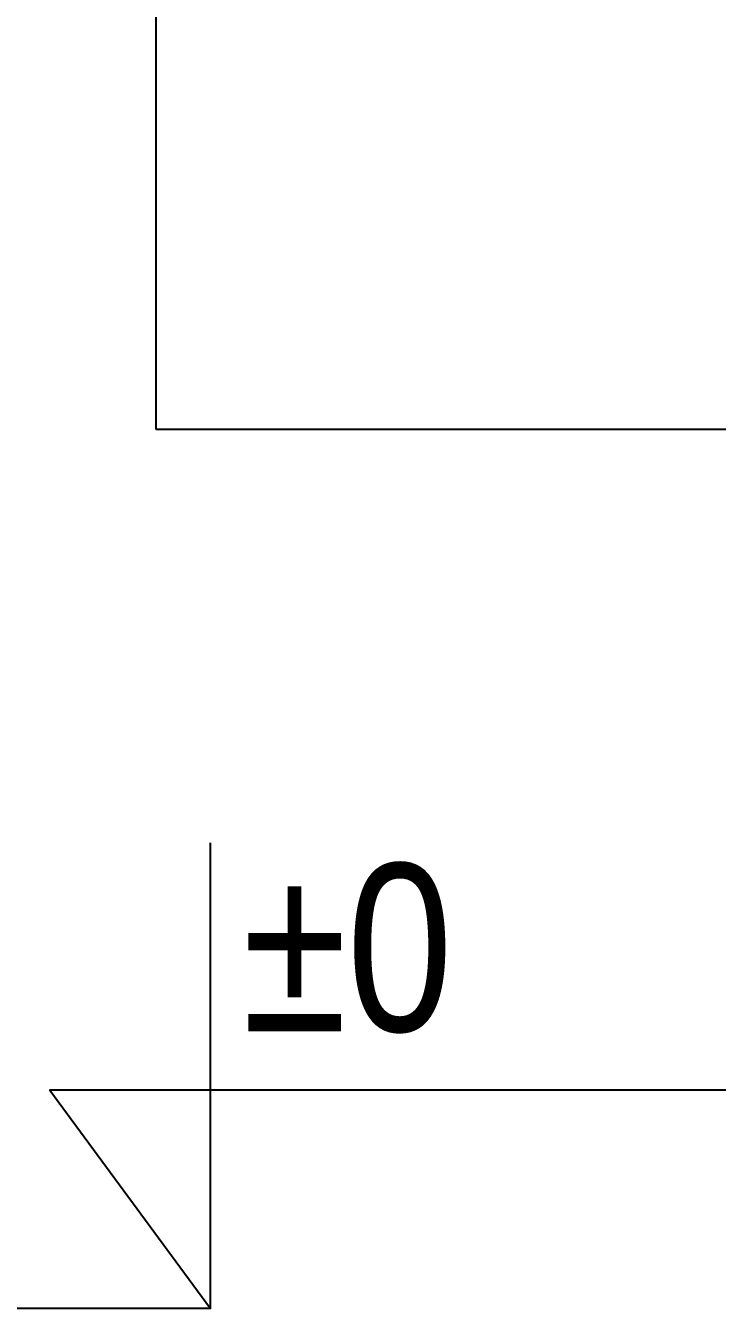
# Model space of a CAD drawing. Header units: millimetres. Extents: x -1069826 to 2704411, y -432732 to 412301.
# Drawn here: x 388031 to 478838, y -221196 to -52923 of the extents above; entities that cross this region are included whole.
import ezdxf

# ---------------------------------------------------------------- set-up
doc = ezdxf.new("R2010")
doc.units = ezdxf.units.MM
doc.header["$LTSCALE"] = 1000
doc.header["$MEASUREMENT"] = 0
doc.layers.add('0-T', color=7, linetype='Continuous')
doc.layers.add('00XX00-W', color=7, linetype='Continuous')
doc.styles.add('CDMSTYLE', font='CDMSIMPL', dxfattribs={"width": 0.8, "bigfont": 'CDMBIGPL'})

# ---------------------------------------------------------------- blocks, each defined once
blk = doc.blocks.new('00KOTA1')
at = {"color": 0, "linetype": 'Continuous'}
blk.add_lwpolyline([(13.736, 2.862), (-2.109, 2.862), (0, 0), (0, 6.109)], dxfattribs=at)
at = {"color": 0, "linetype": 'Continuous', "style": 'CDMSTYLE', "width": 0.85}
blk.add_attdef('%%P000.000', (0.416, 3.634), '', height=2.2, dxfattribs=at)

msp = doc.modelspace()

# ---------------------------------------------------------------- linework, layer by layer
at = {"color": 4, "linetype": 'Continuous'}
msp.add_lwpolyline([(405110.9164, -105857.2506), (868914.3571, -105857.2506), (868914.3571, 82519.943), (405110.9164, 82519.943)], close=True, dxfattribs=at)
at = {"layer": '0-T', "color": 4, "linetype": 'Continuous'}
msp.add_line((412311.1325, -221196.1741), (67525.8427, -221196.1741), dxfattribs=at)

# ---------------------------------------------------------------- block references
at = {"layer": '00XX00-W', "color": 4, "linetype": 'Continuous', "xscale": 10000, "yscale": 10000, "zscale": 10000}
msp.add_blockref('00KOTA1', (412311.1325, -221196.1741), dxfattribs=at).add_auto_attribs({'%%P000.000': '%%P0'})

doc.saveas('drawing.dxf')
